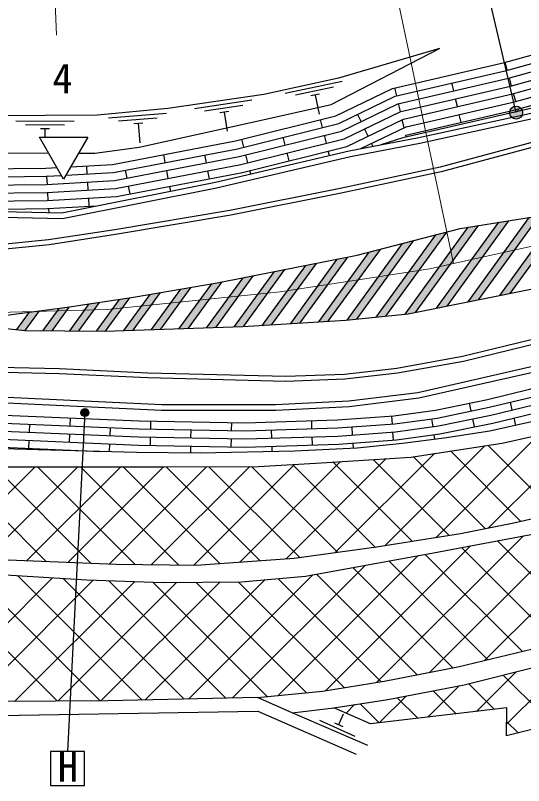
# Model space of a CAD drawing. Units: millimetres at full size, sheet at 1:1000; details may follow other scales. Extents: x 40000 to 680000, y 20000 to 380000.
# Drawn here: x 291722 to 323140, y 246695 to 294338 of the extents above; entities that cross this region are included whole.
import ezdxf
from ezdxf.enums import TextEntityAlignment as Align

# ---------------------------------------------------------------- set-up
doc = ezdxf.new("R2010")
doc.units = ezdxf.units.MM
doc.header["$LTSCALE"] = 1000
doc.linetypes.add('CHAIN', pattern=[18.5, 12, -1.5, 3.5, -1.5])
for name, color, linetype, lineweight in [('M-BGD', 7, 'Continuous', 25), ('M-BGD-EXST', 7, 'Continuous', 25), ('M-BMK', 2, 'CHAIN', 13), ('M-STR-HTXT', 7, 'Continuous', 13), ('M-STR-STRC', 7, 'Continuous', 25)]:
    doc.layers.add(name, color=color, linetype=linetype, lineweight=lineweight)
doc.styles.add('ＭＳ ゴシック', font='')
doc.styles.get('ＭＳ ゴシック').set_extended_font_data('MS Gothic')

msp = doc.modelspace()

# ---------------------------------------------------------------- hatches: boundary and pattern name
at = {"layer": 'M-BGD-EXST'}
msp.add_hatch(color=256, dxfattribs=at).paths.add_polyline_path([(295800, 269648, 0.41421), (296139, 269548, 0.41421), (296239, 269887, 1)])
at = {"layer": 'M-STR-STRC'}
for points in [[(323014, 288540, 0.41421), (322462, 288663, 0.41421), (322339, 288110, 1)], [(325983, 282244), (325355, 282143), (321643, 277012), (322294, 277144)], [(322214, 281640), (321586, 281540), (317737, 276220), (318388, 276352)], [(324099, 281942), (323471, 281841), (319690, 276616), (320341, 276748)], [(320330, 281339), (319702, 281238), (315803, 275848), (316008, 275869), (316436, 275956)], [(318375, 280939), (317690, 280761), (314005, 275667), (314604, 275728)], [(316321, 280403), (315636, 280224), (312208, 275486), (312807, 275547)], [(314266, 279867), (313581, 279688), (310466, 275381), (311046, 275415)], [(312247, 279379), (311600, 279252), (308725, 275278), (309305, 275312)], [(310306, 278999), (309659, 278873), (306984, 275175), (307564, 275209)], [(306424, 278240), (305777, 278113), (303543, 275024), (304113, 275044)], [(308365, 278619), (307718, 278493), (305253, 275085), (305780, 275103), (305824, 275106)], [(304483, 277860), (304195, 277803), (303843, 277742), (301833, 274964), (302403, 274984)], [(302573, 277522), (301938, 277412), (300122, 274903), (300693, 274923)], [(298767, 276867), (298142, 276772), (296720, 274807), (297259, 274801), (297272, 274802)], [(300667, 277191), (300032, 277081), (298412, 274842), (298982, 274863)], [(296894, 276582), (296270, 276487), (295066, 274823), (295617, 274818)], [(293181, 276056), (292568, 275977), (291792, 274904), (292309, 274851)], [(295022, 276298), (294917, 276282), (294407, 276215), (293412, 274839), (293963, 274834)]]:
    msp.add_hatch(color=256, dxfattribs=at).paths.add_polyline_path(points)

# ---------------------------------------------------------------- linework, layer by layer
at = {"layer": 'M-BGD'}
for p, q in [((322126, 290948), (321993, 291428)), ((311918, 290252), (308395, 289512)), ((318823, 289670), (318711, 290157)), ((322393, 289984), (322259, 290466)), ((311380, 289894), (309032, 289400)), ((315301, 289370), (315188, 289857)), ((310529, 289470), (309981, 289355)), ((310255, 289412), (310502, 288238)), ((322659, 289020), (322526, 289502)), ((306343, 289102), (302785, 288559)), ((305787, 288774), (303414, 288412)), ((315527, 288392), (315413, 288883)), ((319048, 288696), (318936, 289183)), ((301071, 288264), (297482, 287980)), ((304913, 288398), (304360, 288314)), ((304636, 288356), (304817, 287170)), ((322832, 288398), (322793, 288538)), ((295350, 287782), (291750, 287803)), ((300492, 287977), (298099, 287788)), ((310703, 287404), (310582, 287889)), ((313090, 287768), (312872, 288218)), ((315757, 287393), (315642, 287892)), ((319273, 287722), (319161, 288209)), ((294749, 287546), (292349, 287559)), ((293827, 287311), (293267, 287314)), ((293547, 287313), (293544, 286812)), ((299593, 287665), (299035, 287621)), ((299314, 287643), (299409, 286447)), ((313525, 286868), (313308, 287318)), ((310945, 286434), (310824, 286919)), ((315890, 286818), (315863, 286934)), ((305851, 286194), (305730, 286679)), ((308398, 286314), (308277, 286799)), ((313828, 286242), (313743, 286418)), ((311135, 285672), (311066, 285948)), ((300982, 285236), (300888, 285727)), ((303531, 285217), (303437, 285708)), ((306093, 285224), (305972, 285709)), ((308640, 285344), (308519, 285829)), ((296165, 284530), (296136, 285028)), ((298621, 284274), (298527, 284765)), ((301170, 284254), (301076, 284745)), ((303720, 284234), (303626, 284725)), ((306267, 284529), (306214, 284739)), ((293698, 283886), (293669, 284385)), ((296223, 283531), (296194, 284031)), ((298810, 283292), (298715, 283783)), ((301324, 283452), (301265, 283763)), ((293756, 282888), (293727, 283387)), ((296281, 282533), (296252, 283032)), ((293799, 282149), (293785, 282388)), ((319897, 269868), (319796, 270358)), ((322438, 269927), (322321, 270413)), ((295102, 268944), (295123, 269443)), ((300085, 268749), (300094, 269249)), ((310055, 268768), (310040, 269268)), ((315029, 269058), (314994, 269557)), ((317544, 268893), (317475, 269388)), ((320100, 268889), (319998, 269378)), ((322666, 268979), (322555, 269441)), ((292583, 268551), (292604, 269050)), ((297579, 268338), (297600, 268837)), ((305084, 268653), (305094, 269153)), ((312571, 268383), (312535, 268882)), ((320958, 262622), (327485, 269149)), ((295060, 267945), (295081, 268444)), ((300066, 267749), (300075, 268249)), ((302575, 268201), (302584, 268701)), ((307573, 268189), (307557, 268689)), ((310087, 267768), (310071, 268268)), ((315100, 268061), (315064, 268559)), ((317652, 268115), (317613, 268398)), ((317715, 262030), (324069, 268385)), ((292541, 267551), (292562, 268051)), ((297536, 267347), (297557, 267838)), ((305065, 267654), (305074, 268153)), ((312629, 267552), (312606, 267884)), ((295037, 267413), (295038, 267445)), ((302557, 267270), (302565, 267701)), ((307599, 267351), (307588, 267689)), ((314556, 261523), (320752, 267719)), ((322975, 263040), (318621, 267394)), ((325136, 263531), (320922, 267745)), ((308431, 260701), (314654, 266924)), ((311466, 261085), (317623, 267242)), ((318547, 262164), (313839, 266872)), ((320778, 262586), (316320, 267043)), ((287330, 260813), (292934, 266418)), ((293653, 260542), (287706, 266488)), ((289858, 260690), (295582, 266414)), ((296412, 260435), (290425, 266422)), ((292410, 260591), (298229, 266409)), ((299138, 260360), (293081, 266418)), ((294963, 260491), (300876, 266405)), ((301823, 260327), (295737, 266413)), ((297515, 260392), (303545, 266422)), ((304383, 260418), (298393, 266409)), ((300123, 260348), (306214, 266439)), ((306862, 260592), (301048, 266405)), ((302742, 260316), (309001, 266575)), ((309317, 260788), (303682, 266422)), ((305580, 260502), (311822, 266744)), ((311647, 261110), (306317, 266440)), ((313977, 261432), (308843, 266565)), ((316263, 261797), (311346, 266714)), ((320728, 254437), (330079, 263788)), ((317346, 253706), (326584, 262944)), ((314076, 253088), (323139, 262152)), ((327315, 256048), (321520, 261843)), ((310903, 252567), (319864, 261527)), ((325194, 255518), (319293, 261419)), ((307958, 252273), (316598, 260914)), ((323063, 254997), (317062, 260998)), ((305149, 252116), (313358, 260325)), ((318774, 253982), (312574, 260182)), ((320924, 254484), (314818, 260590)), ((294328, 251912), (286214, 260026)), ((296963, 251929), (289037, 259855)), ((299561, 251983), (291860, 259683)), ((302433, 252051), (310117, 259735)), ((316552, 253553), (310331, 259774)), ((287765, 253293), (294023, 259552)), ((289614, 252491), (296533, 259410)), ((291670, 251896), (299099, 259324)), ((294339, 251912), (301698, 259272)), ((302150, 252045), (294683, 259512)), ((297007, 251929), (304374, 259296)), ((304740, 252106), (297468, 259379)), ((299716, 251986), (307166, 259436)), ((307288, 252210), (300212, 259286)), ((309710, 252440), (302867, 259282)), ((312047, 252755), (305495, 259307)), ((314324, 253129), (307949, 259504)), ((322090, 250495), (326272, 254677)), ((320221, 251278), (322675, 253732)), ((324925, 250483), (321877, 253531)), ((321349, 251408), (319757, 252999)), ((317224, 250933), (319157, 252866)), ((318971, 251134), (317550, 252555)), ((314227, 250588), (315870, 252230)), ((316593, 250860), (315328, 252125)), ((312167, 251179), (312691, 251703)), ((314215, 250586), (313045, 251756)), ((311713, 250464), (312012, 251130)), ((310521, 250740), (312708, 249751)), ((322797, 249959), (322093, 250663)), ((311458, 250579), (311968, 250349))]:
    msp.add_line(p, q, dxfattribs=at)
for points in [[(294842, 284453), (297794, 284624), (305446, 286093), (311708, 287654), (315207, 289348), (322084, 290936), (331608, 293573), (339609, 295985), (345394, 300551), (347597, 302274), (350546, 304016), (352643, 305588), (355308, 307364), (357782, 308583), (360066, 309176), (363063, 310256), (364458, 310845), (366256, 311344), (369151, 312031), (371996, 312514), (375173, 312757), (378058, 311449)], [(289590, 283839), (293646, 283883), (297855, 284127), (305553, 285605), (311879, 287182), (315374, 288874), (322207, 290451), (331747, 293093), (339845, 295533), (345703, 300157), (347879, 301861), (350824, 303600), (352932, 305180), (355558, 306930), (357957, 308112), (360214, 308698), (363245, 309790), (364623, 310372), (366381, 310860), (369251, 311541), (372057, 312017), (375084, 312248), (375928, 311866)], [(378113, 311417), (377267, 311715), (376097, 311857), (374724, 311928), (373319, 311847), (372098, 311572), (370534, 311251), (367956, 310532), (364844, 309462), (362274, 308415), (359402, 307035), (355563, 304962), (351719, 302705), (348044, 300064), (345099, 297729), (339771, 293313), (333418, 291240), (323582, 288569), (315675, 286769), (314313, 286336)], [(286192, 282311), (294596, 282133), (304086, 284016), (312360, 285960), (316661, 286787), (325219, 288643), (334215, 290978), (340060, 292701), (348322, 299795), (363722, 304804), (369728, 306278), (374634, 307278), (376003, 308319), (377275, 309645), (378113, 311417)], [(286261, 281959), (294627, 281782), (304160, 283674), (312433, 285618), (316731, 286444), (325300, 288303), (334308, 290640), (340231, 292386), (348497, 299484), (363818, 304467), (369804, 305937), (374782, 306951), (376237, 308057), (377567, 309444), (378429, 311268)], [(289590, 283339), (293663, 283383), (297917, 283630), (305661, 285116), (312050, 286709), (315542, 288399), (322330, 289967), (331886, 292612), (340080, 295082), (346012, 299764), (348162, 301447), (351102, 303183), (353221, 304772), (355808, 306496), (358132, 307641), (360362, 308220), (363427, 309324), (364788, 309899), (366505, 310376), (369351, 311051), (370560, 311256)], [(289590, 282839), (293680, 282883), (297979, 283133), (305769, 284628), (312222, 286237), (315709, 287925), (322453, 289482), (332025, 292132), (340315, 294631), (346321, 299371), (348444, 301033), (351380, 302767), (353510, 304363), (356058, 306061), (358307, 307170), (360510, 307742), (361964, 308266)], [(295141, 284971), (297732, 285122), (305338, 286582), (311537, 288127), (315040, 289823), (321961, 291421), (331470, 294053), (339374, 296436), (345085, 300944), (347314, 302688), (350268, 304433), (352101, 305807)], [(369876, 303639), (348990, 296916), (340887, 291139), (337692, 289983), (334015, 288822), (324267, 286339), (318044, 284664), (311869, 283343), (305031, 281981), (297909, 280780), (293814, 280149), (290682, 279840), (286161, 279827), (282150, 280013), (275296, 280448), (267297, 281524), (257857, 283067), (253459, 284052), (248718, 285168), (241594, 287111), (223932, 292024), (213191, 295041)], [(369785, 303924), (348854, 297188), (340747, 291407), (337596, 290267), (333933, 289111), (324191, 286629), (317973, 284956), (311809, 283637), (304977, 282276), (297862, 281076), (293777, 280447), (290667, 280140), (286167, 280127), (282166, 280313), (275325, 280746), (267341, 281821), (257914, 283362), (253526, 284344), (248792, 285459), (241674, 287400), (224013, 292313), (213272, 295330)], [(313087, 286100), (315876, 287450), (322576, 288997), (332164, 291652), (340550, 294179), (346630, 298978), (348726, 300619), (349230, 300916)], [(315863, 286934), (322699, 288512), (332303, 291171), (339979, 293485)], [(317939, 292299), (311694, 290455), (307088, 289443), (301137, 288581), (296806, 288172), (290308, 288123), (285230, 288139), (282887, 288264), (282467, 288319), (281438, 288367), (272591, 289249), (267544, 289944), (260773, 291263), (257050, 292066), (254035, 293216)], [(295631, 285820), (296622, 285819), (299366, 286197), (306652, 287805), (311237, 288831), (317939, 292299)], [(251761, 290469), (253205, 289989), (256979, 289029), (260541, 288360), (265661, 287420), (271982, 286750), (276749, 286221), (282804, 285936), (288235, 285829), (293776, 285822)], [(250054, 289713), (253457, 288713), (258342, 287534), (263310, 286576), (267724, 285866), (273266, 285202), (277590, 284800), (282073, 284522), (286396, 284370), (289589, 284339), (293629, 284383), (294576, 284438)], [(250500, 290103), (253586, 289196), (258448, 288022), (263397, 287068), (267793, 286362), (273319, 285699), (277629, 285298), (282097, 285021), (286407, 284870), (289589, 284839), (293612, 284882), (294296, 284922)], [(223769, 284255), (232798, 281788), (244831, 278564), (251535, 276941), (261257, 274871), (263886, 274406), (267616, 273845), (271633, 273408), (277466, 273046), (283303, 272747), (294448, 272494), (299911, 272237), (308447, 272017), (312064, 272151), (315302, 272521), (319355, 273250), (326168, 274910), (332393, 276504), (339905, 278642), (347445, 281150), (354732, 283547), (361840, 286079), (369736, 288938)], [(223690, 283966), (232720, 281499), (244757, 278273), (251468, 276649), (261199, 274577), (263838, 274110), (267578, 273547), (271607, 273109), (277449, 272747), (283292, 272447), (294437, 272195), (299900, 271937), (308448, 271717), (312087, 271851), (315345, 272224), (319417, 272956), (326241, 274619), (332471, 276214), (339993, 278355), (347539, 280865), (354829, 283263), (361942, 285797), (369838, 288656)], [(212052, 285722), (239559, 278214), (246238, 276399), (256142, 274213), (262498, 272996), (267215, 272268), (272901, 271645), (277517, 271296), (283304, 270932), (291207, 270718), (300770, 270278), (307807, 270277), (312334, 270504), (316594, 271017), (323804, 272656), (331583, 274691), (341241, 277444), (348152, 279797), (359372, 283695), (367891, 286766), (371114, 287869), (380806, 283142), (383744, 271290)], [(211960, 285384), (239467, 277876), (246154, 276059), (256072, 273870), (262439, 272651), (267169, 271921), (272869, 271297), (277493, 270947), (283288, 270582), (291194, 270369), (300762, 269928), (307816, 269927), (312364, 270155), (316654, 270672), (323887, 272316), (331675, 274354), (341345, 277110), (348266, 279466), (359489, 283365), (368007, 286436), (371090, 287491), (380506, 282899), (383404, 271206)], [(253946, 286537), (257917, 285578), (262962, 284606), (267446, 283885), (273054, 283213), (277436, 282806), (281976, 282524), (286351, 282370), (289591, 282339), (293697, 282383), (296752, 282561)], [(290046, 269659), (299369, 269263), (305923, 269137), (311613, 269318), (315121, 269566), (317703, 269925), (320907, 270587), (323505, 271212), (330760, 273101), (337883, 275141), (347823, 278432), (371112, 286692), (380194, 282452), (383082, 271458)], [(290022, 269160), (299354, 268763), (305926, 268637), (311639, 268818), (315173, 269068), (317788, 269432), (321016, 270099), (323626, 270727), (330891, 272619), (338031, 274663), (347985, 277959), (371086, 286152), (379770, 282098), (382583, 271393)], [(289999, 268660), (299338, 268263), (305929, 268137), (311664, 268319), (315225, 268571), (317874, 268939), (321125, 269611), (323748, 270242), (331023, 272136), (338178, 274185), (348147, 277486), (371060, 285613), (379346, 281744), (379538, 281012)], [(289976, 268161), (299323, 267763), (305932, 267637), (311690, 267819), (315277, 268073), (317959, 268446), (321235, 269123), (323869, 269757), (331155, 271654), (338326, 273707), (348310, 277013), (371034, 285073), (378922, 281390), (378954, 281270)], [(382277, 271313), (379651, 280962), (372563, 284088), (356135, 278595), (344454, 274688), (340031, 273224), (333327, 271572), (330804, 270877), (327710, 270156), (323623, 269188), (321051, 268627), (318224, 268191), (315651, 267848), (312841, 267562), (308978, 267378), (303136, 267265), (299214, 267303), (293134, 267463), (286607, 267649)], [(245262, 272452), (252057, 270771), (259163, 269342), (266355, 268136), (270193, 267556), (273210, 267146), (277247, 266891), (282468, 266635), (290059, 266423), (300948, 266405), (306755, 266442), (310968, 266690), (316172, 267020), (321821, 267882), (329807, 269668), (335574, 271137), (342148, 272882), (347535, 274588), (356750, 277709), (363282, 279929), (370766, 282448), (372830, 283145), (379205, 280291), (381747, 271006)], [(363282, 279929), (362307, 274741), (361964, 273292), (360862, 268220), (360696, 267405), (360005, 264002), (355075, 261636), (348313, 258505), (345269, 257084), (341305, 255633), (336522, 253874), (332149, 252269), (326372, 250840), (322077, 249782), (322109, 251495), (313677, 250524), (311408, 251509)], [(214977, 276960), (219950, 279535), (232884, 275995), (235126, 275187), (241493, 272409), (249577, 268798), (258925, 264657), (262032, 263218), (264560, 262054), (276942, 256580), (286894, 252159), (289482, 251007), (306707, 251297), (312792, 248645)], [(236728, 276061), (238022, 275697), (245418, 273727), (253422, 271788), (257436, 270893), (261084, 270171), (264835, 269591), (268009, 269180), (272403, 268709), (278118, 268284), (282778, 268021), (289953, 267662), (297010, 267361)], [(362307, 274741), (358743, 273426), (354152, 271876), (349720, 270421), (344885, 268903), (339432, 267299), (333168, 265523), (327129, 263983), (322527, 262938), (319235, 262275), (314054, 261442), (308959, 260738), (302893, 260314), (297944, 260375), (288702, 260735), (278867, 261298), (273376, 261780), (268808, 262321), (266222, 262650)], [(269033, 261415), (273465, 260937), (279221, 260519), (285080, 260095), (296132, 259424), (300865, 259264), (305692, 259308), (309654, 259651), (317567, 261090), (323908, 262298), (334107, 264761), (346207, 268083), (358059, 271994), (362006, 273467)], [(313517, 249168), (308824, 251204), (306690, 252153), (297429, 251932), (290997, 251891), (269033, 261415), (266222, 262650), (259576, 265463), (254560, 267608), (245099, 271688), (245262, 272452)], [(306690, 252153), (310702, 252534), (314511, 253160), (319065, 254038), (324226, 255276), (328365, 256310), (332962, 257732), (341502, 260581), (350441, 263890), (356756, 266456), (360862, 268220)], [(308824, 251204), (311408, 251509), (314757, 252015), (319457, 252924), (324469, 254183), (328824, 255377), (333295, 256778), (341774, 259729), (350491, 263082), (357007, 265856), (360715, 267495)]]:
    msp.add_lwpolyline(points, dxfattribs=at)
msp.add_lwpolyline([(294704, 284214), (293204, 286812), (296204, 286812)], close=True, dxfattribs=at)
at = {"layer": 'M-BGD-EXST'}
for p, q in [((296019, 269768), (294938, 248795)), ((295988, 248795), (293888, 248795)), ((293888, 248795), (293888, 246695)), ((295988, 246695), (295988, 248795)), ((293888, 246695), (295988, 246695))]:
    msp.add_line(p, q, dxfattribs=at)
msp.add_circle((296019, 269768), 250, dxfattribs=at)
at = {"layer": 'M-BMK'}
msp.add_lwpolyline([(208664, 292116), (232746, 285854), (250275, 281032), (259752, 278784), (265391, 277565), (270362, 276944), (273625, 276672), (281970, 276194), (289651, 275939), (297398, 276150), (308099, 277241), (317345, 278664), (318804, 278989), (325899, 280569), (335884, 283004), (347551, 286662), (370636, 294562), (376304, 296456), (381887, 298055), (389290, 299842)], dxfattribs=at)
at = {"layer": 'M-STR-HTXT'}
msp.add_line((311541, 313425), (318804, 278989), dxfattribs=at)
msp.add_lwpolyline([(305122, 301750), (293930, 301129), (294269, 293106)], dxfattribs=at)
at = {"layer": 'M-STR-STRC'}
for p, q in [((322677, 288325), (317972, 308398)), ((325355, 282143), (321643, 277012)), ((325983, 282244), (322294, 277144)), ((322214, 281640), (318388, 276352)), ((323471, 281841), (319690, 276616)), ((324099, 281942), (320341, 276748)), ((319702, 281238), (315803, 275848)), ((320330, 281339), (316436, 275956)), ((321586, 281540), (317737, 276220)), ((317690, 280761), (314005, 275667)), ((318375, 280939), (314604, 275728)), ((315636, 280224), (312208, 275486)), ((316321, 280403), (312807, 275547)), ((313581, 279688), (310466, 275381)), ((314266, 279867), (311046, 275415)), ((311600, 279252), (308725, 275278)), ((312247, 279379), (309305, 275312)), ((309659, 278873), (306984, 275175)), ((310306, 278999), (307564, 275209)), ((306424, 278240), (304113, 275044)), ((307718, 278493), (305253, 275085)), ((308365, 278619), (305824, 275106)), ((304483, 277860), (302403, 274984)), ((305777, 278113), (303543, 275024)), ((301938, 277412), (300122, 274903)), ((302573, 277522), (300693, 274923)), ((303843, 277742), (301833, 274964)), ((298767, 276867), (297272, 274802)), ((300032, 277081), (298412, 274842)), ((300667, 277191), (298982, 274863)), ((296270, 276487), (295066, 274823)), ((296894, 276582), (295617, 274818)), ((298142, 276772), (296720, 274807)), ((292568, 275977), (291792, 274904)), ((293181, 276056), (292309, 274851)), ((294407, 276215), (293412, 274839)), ((295022, 276298), (293963, 274834))]:
    msp.add_line(p, q, dxfattribs=at)
for points in [[(288357, 275414), (289236, 275168), (292313, 274850), (297259, 274801), (305780, 275103), (312152, 275481), (316008, 275869), (324299, 277550), (332143, 279733), (340911, 282636), (354514, 287463), (370878, 293209), (371161, 293426), (371278, 293696), (371255, 293972), (371203, 294088), (371094, 294174)], [(288357, 275414), (290861, 275755), (294917, 276282), (299029, 276907), (304195, 277803), (312853, 279498), (319229, 281162), (326187, 282276), (336289, 283619), (341675, 284304), (355017, 288870), (370052, 294016), (370267, 294089)]]:
    msp.add_lwpolyline(points, dxfattribs=at)
msp.add_circle((322677, 288325), 400, dxfattribs=at)

# ---------------------------------------------------------------- texts
at = {"layer": 'M-BGD', "style": 'ＭＳ ゴシック'}
msp.add_text('4', height=1833, dxfattribs=at).set_placement((294012, 288975), align=Align.BOTTOM_LEFT)
at = {"layer": 'M-BGD-EXST', "style": 'ＭＳ ゴシック'}
msp.add_text('H', height=1833, dxfattribs=at).set_placement((294341, 246387), align=Align.BOTTOM_LEFT)

doc.saveas('drawing.dxf')
